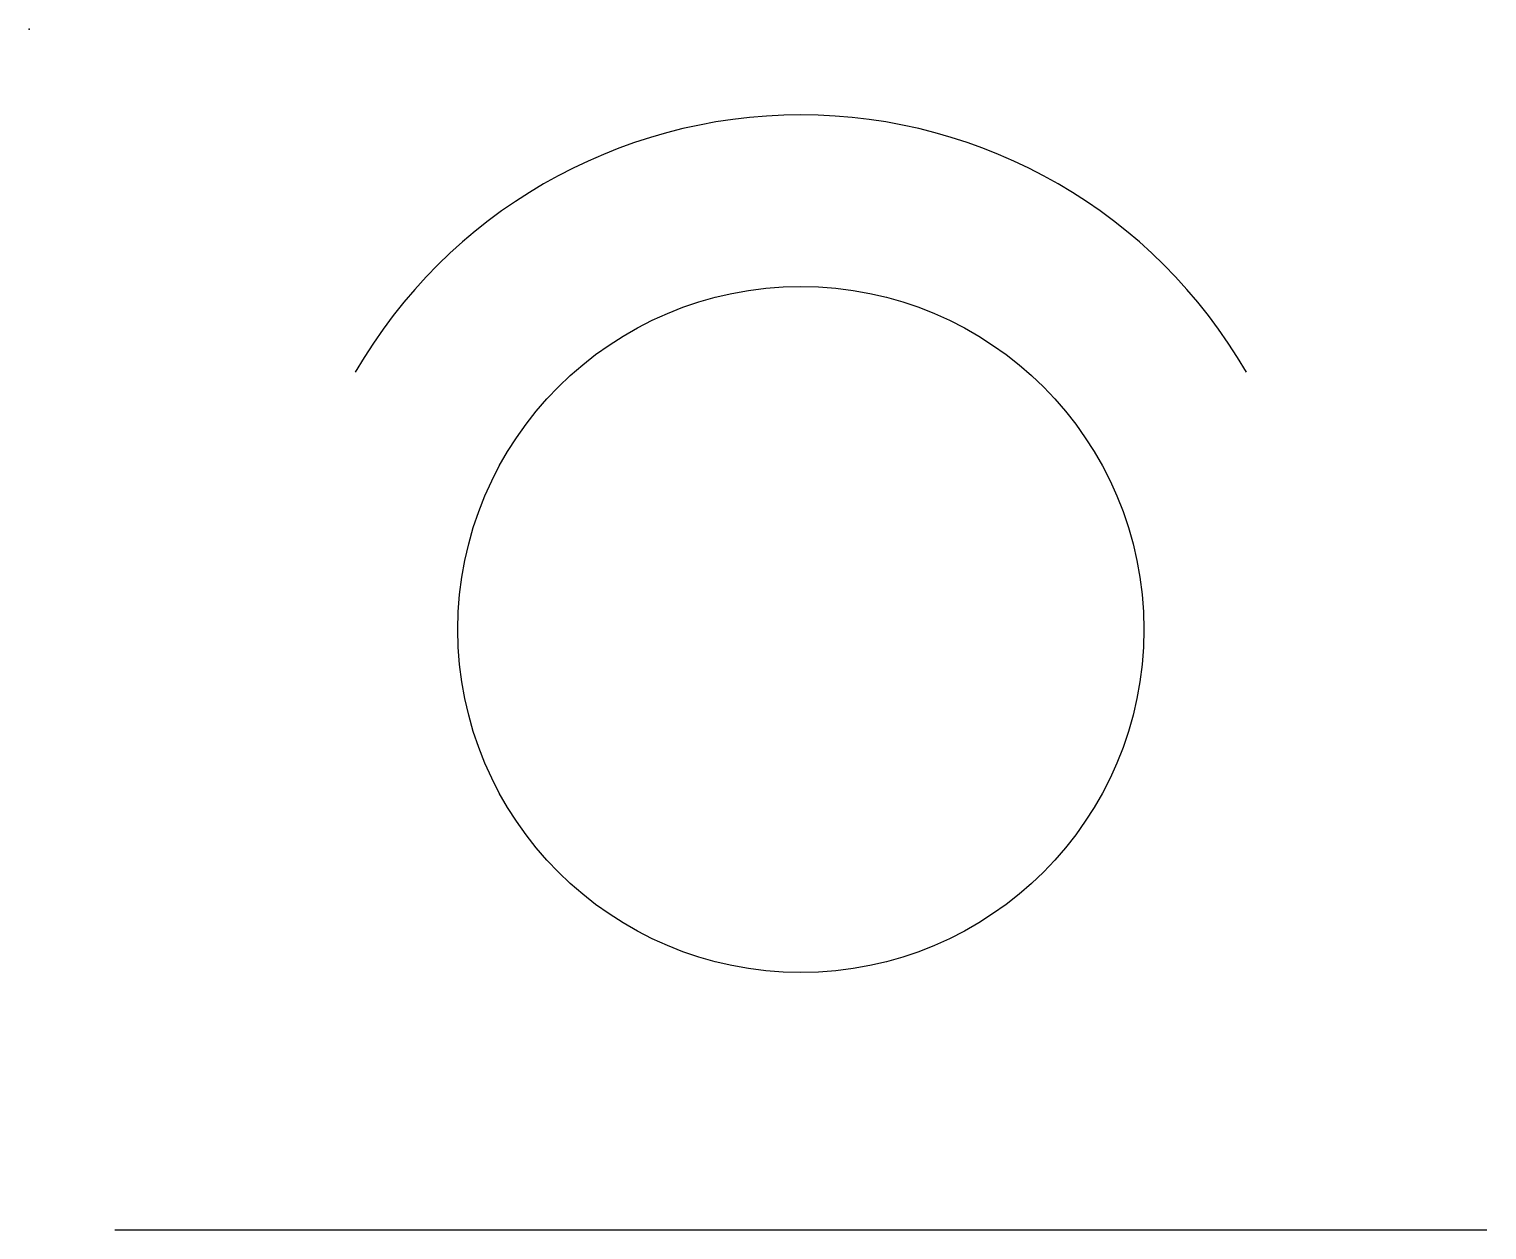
# Model space of a CAD drawing. Extents: x 5 to 90, y 10 to 80.
import ezdxf

# ---------------------------------------------------------------- set-up
doc = ezdxf.new("R2010")
doc.units = 0

msp = doc.modelspace()

# ---------------------------------------------------------------- linework, layer by layer
msp.add_line((10, 10), (90, 10))
msp.add_circle((50, 45), 20)
msp.add_arc((50, 45), 30, 30, 150)
msp.add_point((5, 80))

doc.saveas('drawing.dxf')
